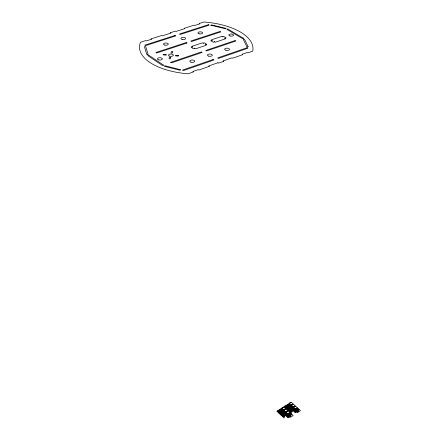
<?xml version="1.0" encoding="UTF-8"?>
<svg xmlns="http://www.w3.org/2000/svg" width="440" height="440" viewBox="0 0 440 440"><rect width="100%" height="100%" fill="white"/><g stroke="black" fill="none" stroke-linecap="round" stroke-linejoin="round"><path stroke-width="0.66" d="M285.675 415.041L284.84 414.986L283.47 413.545L285.483 412.308L287.326 414.029C286.704 415.432 283.476 410.377 286.886 414.436C281.969 412.621 286.985 413 285.929 415.025L284.284 413.639L285.769 415.124M283.547 413.045L282.711 412.995L281.353 411.56L283.366 410.327L285.197 412.038C284.576 413.435 281.358 408.403 284.757 412.445C279.846 410.63 284.867 411.032 283.8 413.034L282.166 411.653L283.641 413.132M281.457 411.087L280.621 411.037L279.268 409.602L281.281 408.381L283.102 410.086C282.48 411.477 279.285 406.461 282.667 410.487C277.761 408.672 282.783 409.09 281.705 411.076L280.077 409.701L281.545 411.169M170.742 62.321L201.014 52.074A0.649 0.303 1.1 0 1 201.922 52.146A0.649 0.303 1.1 0 1 201.795 52.569L171.507 62.838L170.737 62.326M210.892 25.184L225.165 28.732A0.616 0.275 1.8 0 0 225.984 28.622A0.616 0.275 1.8 0 0 225.687 28.248L211.772 24.97L210.903 25.146M170.775 57.723L170.478 58.586A0.737 0.347 0.2 0 1 169.626 58.867A0.737 0.347 0.2 0 1 169.015 58.465L169.318 57.602A0.737 0.347 0.2 0 1 170.17 57.321A0.737 0.347 0.2 0 1 170.775 57.723M172.782 51.964L172.486 52.806A0.732 0.341 0.3 0 1 171.649 53.086A0.732 0.341 0.3 0 1 171.045 52.69L171.341 51.849A0.732 0.341 0.3 0 1 172.178 51.568A0.732 0.341 0.3 0 1 172.782 51.964M292.441 410.927L291.401 413.209L288.459 410.311L290.461 409.09L292.441 410.927M285.005 415.69L283.943 418L281.006 415.074L283.025 413.837L285.005 415.69M290.356 416.053L291.154 416.796L293.161 415.553L290.257 412.693L288.041 414.051L290.356 416.053M289.988 416.345L290.834 417.137L287.645 417.445L285.654 415.58L287.672 414.343L289.988 416.345M298.067 411.493L295.372 409.167L297.567 407.82L300.476 410.652L298.485 411.879L298.067 411.493M297.776 411.851L295.086 409.525L293.09 410.751L295.081 412.594L298.249 412.291L297.776 411.851M296.368 409.123L296.736 409.464L296.368 409.123M296.885 408.804L297.259 409.139L296.885 408.804M297.407 408.48L297.776 408.82L297.407 408.48M293.981 410.773L294.349 411.114L293.981 410.773M294.503 410.449L294.872 410.79L294.503 410.449M295.031 410.13L295.4 410.471L295.031 410.13M286.55 415.602L286.918 415.949L286.55 415.602M287.078 415.278L287.447 415.618L287.078 415.278M287.611 414.953L287.98 415.294L287.611 414.953M289.041 414.007L289.41 414.354L289.041 414.007M289.57 413.683L289.938 414.029L289.57 413.683M290.098 413.358L290.466 413.705L290.098 413.358M297.105 409.805L297.473 410.146L297.105 409.805M297.627 409.481L297.995 409.822L297.627 409.481M298.15 409.161L298.518 409.502L298.15 409.161M294.718 411.455L295.091 411.796L294.718 411.455M295.245 411.131L295.614 411.477L295.245 411.131M295.768 410.812L296.137 411.153L295.768 410.812M287.287 416.29L287.656 416.636L287.287 416.29M287.815 415.965L288.184 416.312L287.815 415.965M288.349 415.641L288.717 415.987L288.349 415.641M289.779 414.695L290.147 415.041L289.779 414.695M290.307 414.37L290.675 414.716L290.307 414.37M290.834 414.046L291.203 414.392L290.834 414.046M298.111 410.327L297.693 410.586L298.111 410.327M298.947 409.811L298.529 410.069L298.947 409.811M295.73 411.978L295.312 412.236L295.73 411.978M296.566 411.461L296.148 411.719L296.566 411.461M290.791 415.223L290.367 415.486L290.791 415.223M291.632 414.706L291.214 414.964L291.632 414.706M288.299 416.823L287.875 417.082L288.299 416.823M289.146 416.3L288.723 416.559L289.146 416.3M293.728 407.517L295.207 408.881L297.193 407.66L295.35 405.966L294.927 406.225L295.207 406.632L294.833 406.285L294.404 406.543L294.685 406.951L294.311 406.604L293.882 406.863L294.162 407.27L293.788 406.923L293.365 407.182L293.728 407.517M289.35 410.333L289.718 410.674L289.35 410.333M289.872 410.014L290.241 410.35L289.872 410.014M290.4 409.69L290.769 410.031L290.4 409.69M291.302 409.173L292.776 410.542C294.784 410.509 288.959 406.967 293.392 410.306C294.437 408.315 289.432 407.913 294.344 409.717C290.917 405.702 294.157 410.702 294.773 409.316L292.93 407.616L290.939 408.837L291.302 409.173M286.319 412.313L287.798 413.688L289.806 412.456L287.964 410.745L287.54 411.004L287.815 411.417L287.441 411.065L287.012 411.329L287.293 411.741L286.913 411.389L286.484 411.653L286.764 412.06L286.385 411.714L285.956 411.972L286.319 412.313M281.902 415.096L282.266 415.437L281.902 415.096M282.43 414.766L282.799 415.113L282.43 414.766M282.964 414.442L283.327 414.788L282.964 414.442M290.087 411.015L290.45 411.356L290.087 411.015M290.609 410.696L290.978 411.037L290.609 410.696M291.137 410.372L291.506 410.713L291.137 410.372M282.634 415.784L283.002 416.13L282.634 415.784M283.168 415.459L283.531 415.8L283.168 415.459M283.695 415.129L284.064 415.476L283.695 415.129M291.093 411.538L290.67 411.796L291.093 411.538M291.935 411.026L291.511 411.279L291.935 411.026M283.646 416.312L283.217 416.576L283.646 416.312M284.493 415.789L284.07 416.053L284.493 415.789M291.599 405.559L293.073 406.918L295.059 405.702L293.227 404.014L292.804 404.272L293.079 404.674L292.705 404.333L292.281 404.591L292.562 404.993L292.182 404.646L291.759 404.91L292.039 405.312L291.665 404.965L291.242 405.224L291.599 405.559M286.682 408.705L286.209 408.425L288.415 407.077L290.334 408.859L288.129 410.212L286.682 408.705M287.199 408.381L287.568 408.722L287.199 408.381M287.727 408.062L288.09 408.397L287.727 408.062M288.25 407.737L288.618 408.078L288.25 407.737M284.202 410.333L285.67 411.702L287.678 410.476L285.846 408.771L285.417 409.03L285.692 409.437L285.318 409.09L284.889 409.354L285.17 409.761L284.79 409.409L284.361 409.673L284.642 410.08L284.268 409.734L283.839 409.992L284.202 410.333M289.173 407.204L290.648 408.568C292.65 408.54 286.847 405.009 291.258 408.331C292.314 406.362 287.309 405.944 292.209 407.748C288.8 403.75 292.028 408.727 292.639 407.347L290.807 405.658L288.816 406.868L289.173 407.204M279.23 413.446L278.757 413.166L280.984 411.802L282.904 413.606L280.676 414.97L279.23 413.446M279.752 413.122L280.121 413.463L279.752 413.122M280.286 412.797L280.649 413.138L280.286 412.797M280.814 412.473L281.182 412.814L280.814 412.473M287.93 409.063L288.299 409.398L287.93 409.063M288.459 408.738L288.822 409.079L288.459 408.738M288.981 408.419L289.35 408.76L288.981 408.419M280.484 413.809L280.852 414.15L280.484 413.809M281.017 413.485L281.38 413.826L281.017 413.485M281.545 413.16L281.914 413.501L281.545 413.16M289.509 403.629L290.978 404.982L292.963 403.772L291.137 402.094L290.714 402.353L290.989 402.754L290.615 402.408L290.191 402.666L290.472 403.068L290.098 402.727L289.668 402.985L289.949 403.387L289.575 403.04L289.152 403.299L289.509 403.629M284.614 406.78L286.033 408.1L288.035 406.885L286.297 405.273L284.576 406.181L284.3 406.489L284.614 406.78M287.089 405.273L288.552 406.626C290.554 406.604 284.768 403.084 289.163 406.395C290.224 404.443 285.219 404.002 290.114 405.812C286.721 401.83 289.927 406.791 290.543 405.416L288.717 403.728L286.726 404.938L287.089 405.273M282.111 408.386L283.575 409.75L285.582 408.529L283.756 406.83L283.333 407.088L283.608 407.495L283.234 407.149L282.805 407.407L283.08 407.814L282.706 407.468L282.277 407.726L282.552 408.133L282.178 407.786L281.754 408.045L282.111 408.386M285.461 406.351C284.383 406.456 285.945 407.165 285.274 406.593L285.461 406.351M285.67 406.148L286.033 406.489L285.67 406.148M286.297 405.84L285.879 406.098L286.555 406.17L286.297 405.84M277.167 411.505L278.586 412.841L280.605 411.609L278.872 409.981L277.134 410.9L276.853 411.208L277.167 411.505M277.701 411.186L278.064 411.532L278.102 411.147L277.701 411.186M278.234 410.867L278.597 411.208L278.234 410.867M278.762 410.542L278.443 410.812L279.125 410.883L278.812 410.586M285.912 406.775L285.494 407.028L285.912 406.775M286.754 406.263L286.336 406.522L286.754 406.263M278.476 411.499L278.053 411.757L278.476 411.499M279.323 410.982L278.899 411.241L279.323 410.982M285.874 407.143C285.632 407.952 286.918 407.061 286.105 407.358L285.874 407.143M286.396 406.824L286.764 407.165L286.396 406.824M286.924 406.505L287.056 406.78C286.429 407.226 287.903 406.742 286.924 406.505M278.427 411.873C278.24 412.736 279.51 411.697 278.663 412.088L278.427 411.873M278.96 411.549L279.323 411.889L278.96 411.549M279.488 411.224L279.626 411.505C278.988 411.956 280.473 411.466 279.488 411.224M217.916 62.755L208.774 65.951L209.374 66.336L198.787 70.043L198.181 69.652L192.825 71.522L193.43 71.918L188.034 73.805A56.755 26.268 1 0 1 140.492 42.251L145.772 40.568L146.316 40.925L151.558 39.248L151.014 38.891L161.403 35.58L161.948 35.931L170.923 33.072L170.374 32.72L175.456 31.103L176.006 31.449L184.816 28.639L184.267 28.298L194.205 25.124L194.761 25.465L199.689 23.892L199.133 23.556L204.017 22A56.755 26.268 1 0 1 252.736 51.15L247.775 52.894L247.165 52.525L242.165 54.28L242.776 54.648L232.661 58.19L232.051 57.811L223.086 60.946L223.696 61.331L218.521 63.14L217.916 62.755M212.878 59.571L182.468 70.103L183.255 70.631L213.681 60.077A0.654 0.308 1.4 0 0 213.796 59.642A0.654 0.308 1.4 0 0 212.878 59.571M247.044 47.74L218.042 57.783A0.654 0.308 1.6 0 0 217.927 58.212A0.654 0.308 1.6 0 0 218.845 58.284L247.852 48.224L247.044 47.74M235.043 40.557L206.156 50.336A0.643 0.303 1.3 0 0 206.036 50.754A0.643 0.303 1.3 0 0 206.938 50.826L235.835 41.03L235.043 40.557M194.667 48.197L194.315 48.312A0.643 0.297 0.9 0 1 194.183 48.73A0.643 0.297 0.9 0 1 193.287 48.659L191.362 47.438A0.643 0.297 0.9 0 1 191.494 47.025A0.643 0.297 0.9 0 1 192.39 47.096L192.748 46.981L191.785 46.371L202.384 42.851L203.693 43.329A0.638 0.292 1.2 0 1 203.814 42.922A0.638 0.292 1.2 0 1 204.705 42.994L206.641 44.193A0.638 0.292 1.3 0 1 206.52 44.6A0.638 0.292 1.3 0 1 205.623 44.528L205.277 44.649L206.245 45.248L195.635 48.802L194.667 48.197M214.291 41.635L213.945 41.751A0.632 0.292 1.5 0 1 213.829 42.152A0.632 0.292 1.5 0 1 212.938 42.086L211.002 40.898A0.632 0.292 1.4 0 1 211.118 40.491A0.632 0.292 1.4 0 1 212.009 40.562L212.35 40.447L211.387 39.853L221.705 36.421L223.014 36.894A0.627 0.286 1.8 0 1 223.119 36.498A0.627 0.286 1.8 0 1 223.999 36.564L225.946 37.736A0.627 0.286 1.8 0 1 225.841 38.137A0.627 0.286 1.8 0 1 224.956 38.066L224.62 38.181L225.594 38.764L215.259 42.229L214.291 41.635M186.764 43.082L156.662 52.992L155.92 52.492L186.01 42.603A0.638 0.292 0.7 0 1 186.901 42.669A0.638 0.292 0.7 0 1 186.764 43.082M220.622 31.933L191.879 41.398A0.638 0.292 0.9 0 1 190.993 41.327A0.638 0.292 0.9 0 1 191.12 40.92L219.852 31.477L220.622 31.933M174.79 35.514L144.843 45.144L145.569 45.628L175.527 35.981A0.632 0.286 0.4 0 0 175.67 35.585A0.632 0.286 0.4 0 0 174.79 35.514M208.489 24.673L179.878 33.875A0.627 0.286 0.6 0 0 179.74 34.271A0.627 0.286 0.6 0 0 180.62 34.342L209.242 25.124L208.489 24.673M165.792 54.439L163.972 54.291A0.737 0.347 0 0 0 163.125 54.571A0.737 0.347 0 0 0 163.724 54.967L165.545 55.116A0.737 0.347 0.1 0 0 166.392 54.835A0.737 0.347 0.1 0 0 165.792 54.439M178.096 55.418L176.27 55.275A0.737 0.347 0.4 0 0 175.428 55.556A0.737 0.347 0.4 0 0 176.038 55.957L177.865 56.1A0.737 0.347 0.4 0 0 178.706 55.82A0.737 0.347 0.4 0 0 178.096 55.418M180.109 69.592L165.33 65.835A0.665 0.319 0 0 0 164.428 65.962A0.665 0.319 0 0 0 164.703 66.396L179.493 70.163A0.671 0.325 0.4 0 0 180.395 70.032A0.671 0.325 0.4 0 0 180.109 69.592M243.265 38.137L228.036 29.139A0.621 0.275 1.9 0 0 227.167 29.073A0.621 0.275 1.9 0 0 227.068 29.458L242.292 38.467A0.627 0.286 2.3 0 0 243.177 38.538A0.627 0.286 2.3 0 0 243.265 38.137M163.361 65.01L148.962 55.341A0.654 0.308 -0.4 0 0 148.049 55.264A0.654 0.308 -0.4 0 0 147.884 55.693L162.272 65.379A0.665 0.319 0 0 0 163.202 65.456A0.665 0.319 0 0 0 163.361 65.01M248.094 46.64L244.596 39.43A0.632 0.286 2.3 0 0 243.843 39.188A0.632 0.286 2.3 0 0 243.37 39.517L246.846 46.728A0.638 0.297 2.4 0 0 247.61 46.976A0.638 0.297 2.4 0 0 248.094 46.64M148.032 54.225L145.761 46.761A0.643 0.297 -0.4 0 0 145.035 46.514A0.643 0.297 -0.4 0 0 144.485 46.855L146.735 54.318A0.654 0.308 -0.4 0 0 147.477 54.571A0.654 0.308 -0.4 0 0 148.032 54.225M169.648 56.177A2.448 1.149 0.2 0 0 173.36 55.226A2.448 1.149 0.2 0 0 169.725 54.186A2.448 1.149 0.2 0 0 169.648 56.177M229.955 35.937A2.349 1.062 2 0 0 233.547 35.178A2.349 1.062 2 0 0 230.115 34.1A2.349 1.062 2 0 0 229.955 35.937M158.593 59.873A2.47 1.166 -0.1 0 0 162.355 58.905A2.47 1.166 -0.1 0 0 158.708 57.855A2.47 1.166 -0.1 0 0 158.593 59.873M225.781 50.188A2.409 1.117 1.8 0 0 229.477 49.385A2.409 1.117 1.8 0 0 225.957 48.257A2.409 1.117 1.8 0 0 225.781 50.188M208.544 56.1A2.437 1.144 1.4 0 0 212.316 55.275A2.437 1.144 1.4 0 0 208.786 54.126A2.437 1.144 1.4 0 0 208.544 56.1M190.894 62.156A2.47 1.171 0.8 0 0 194.744 61.309A2.47 1.171 0.8 0 0 191.202 60.132A2.47 1.171 0.8 0 0 190.894 62.156M199.018 33.765A2.343 1.056 1.1 0 0 202.659 33.011A2.343 1.056 1.1 0 0 199.281 31.939A2.343 1.056 1.1 0 0 199.018 33.765M182.094 39.364A2.376 1.084 0.7 0 0 185.669 38.473A2.376 1.084 0.7 0 0 182.127 37.494A2.376 1.084 0.7 0 0 182.094 39.364M164.632 45.05A2.404 1.105 0.1 0 0 168.284 44.138A2.404 1.105 0.1 0 0 164.72 43.137A2.404 1.105 0.1 0 0 164.632 45.05"/></g></svg>
